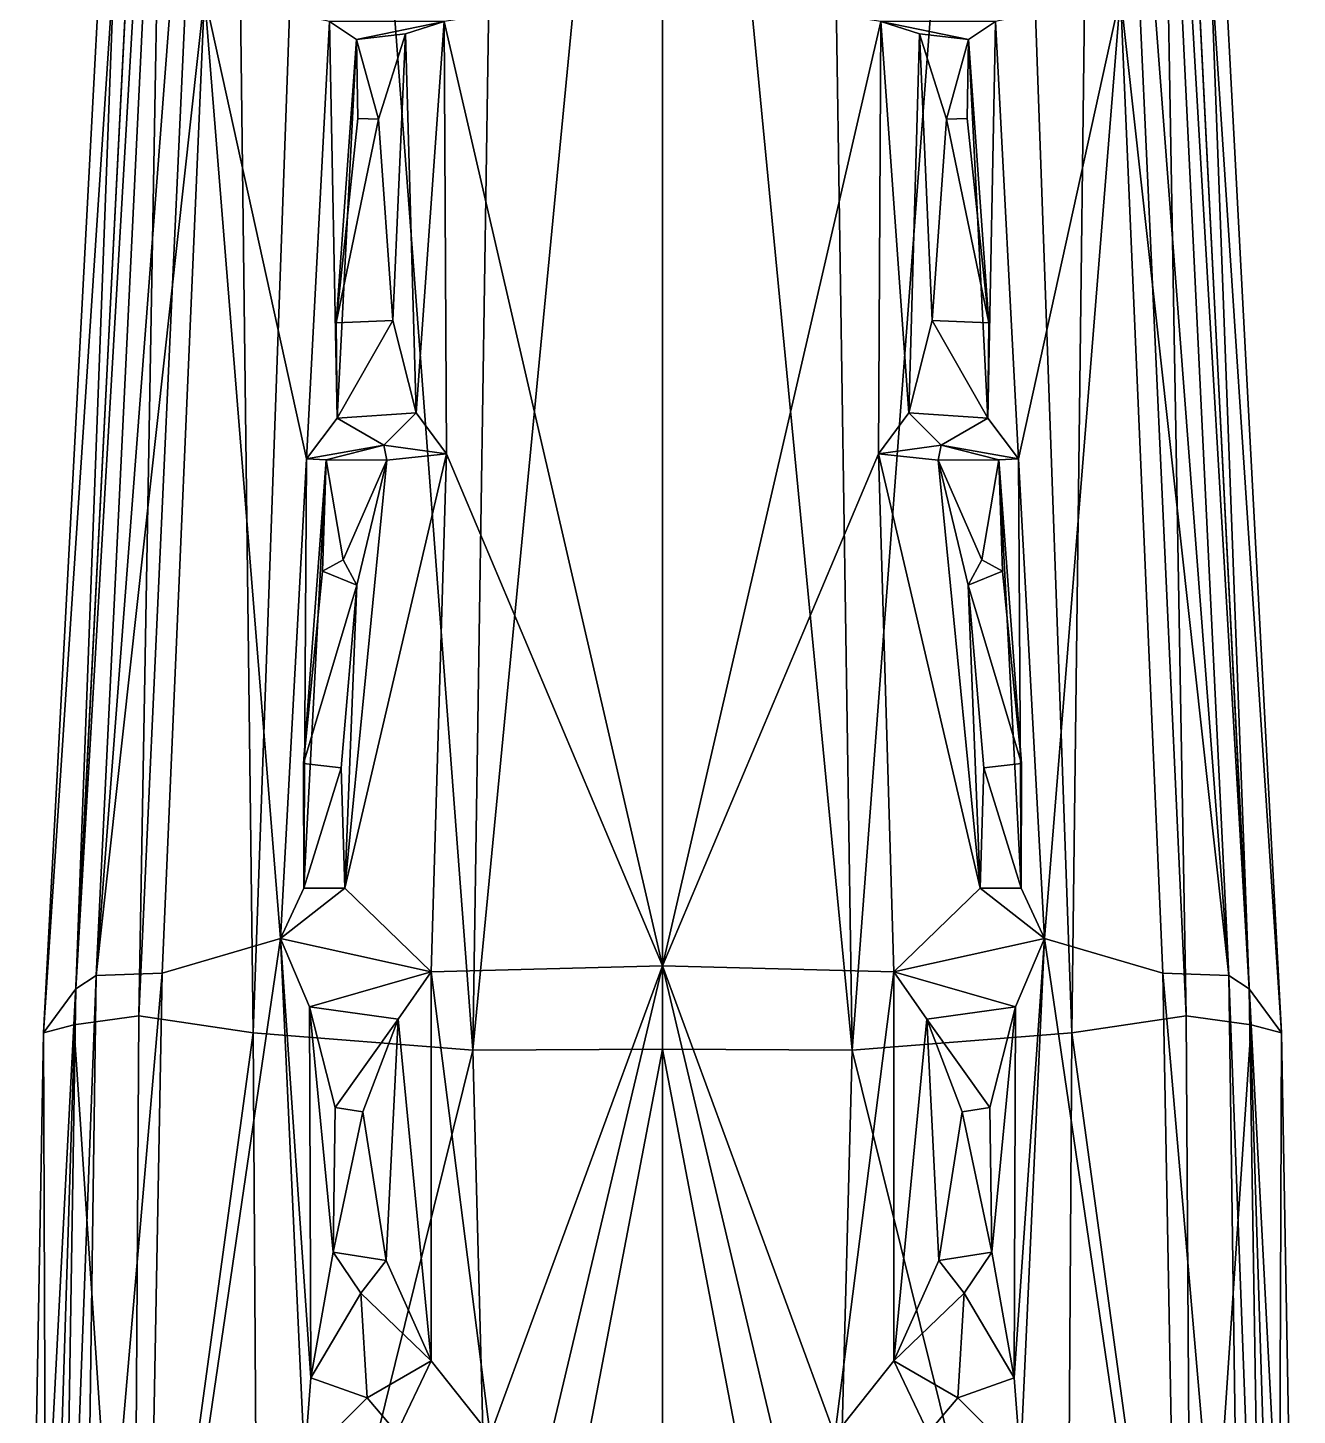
# Model space of a CAD drawing. Extents: x -0.88 to 0.88, y -1.69 to 3.66.
# Drawn here: x -0.2016 to 0.2016, y 1.5085 to 1.949 of the extents above; entities that cross this region are included whole.
import ezdxf

# ---------------------------------------------------------------- set-up
doc = ezdxf.new("R2010")
doc.units = 0
doc.layers.add('ALLIGATR$LWO', color=1, linetype='CONTINUOUS')

msp = doc.modelspace()

# ---------------------------------------------------------------- linework, layer by layer
at = {"layer": 'ALLIGATR$LWO'}
for points in [[(-0.14974, 2.26738, 0.35373), (-0.17985, 1.64812, 0.47029), (-0.13228, 2.26983, 0.38722)], [(-0.14542, 1.95948, 0.4488), (-0.13228, 2.26983, 0.38722), (-0.17985, 1.64812, 0.47029)], [(0.17985, 1.64812, 0.47029), (0.14974, 2.26738, 0.35373), (0.13228, 2.26983, 0.38722)], [(0.13228, 2.26983, 0.38722), (0.14542, 1.95948, 0.4488), (0.17985, 1.64812, 0.47029)], [(-0.18635, 1.64386, 0.42471), (-0.15478, 2.26799, 0.31455), (-0.16325, 2.25882, 0.21173)], [(-0.15478, 2.26799, 0.31455), (-0.18635, 1.64386, 0.42471), (-0.14974, 2.26738, 0.35373)], [(-0.17985, 1.64812, 0.47029), (-0.14974, 2.26738, 0.35373), (-0.18635, 1.64386, 0.42471)], [(0.18635, 1.64386, 0.42471), (0.15478, 2.26799, 0.31455), (0.14974, 2.26738, 0.35373)], [(0.14974, 2.26738, 0.35373), (0.17985, 1.64812, 0.47029), (0.18635, 1.64386, 0.42471)], [(0.15478, 2.26799, 0.31455), (0.18635, 1.64386, 0.42471), (0.16325, 2.25882, 0.21173)], [(-0.19653, 1.62992, 0.30751), (-0.16325, 2.25882, 0.21173), (-0.15544, 2.25344, 0.18403)], [(-0.16325, 2.25882, 0.21173), (-0.19653, 1.62992, 0.30751), (-0.18635, 1.64386, 0.42471)], [(-0.16628, 1.63533, 0.24656), (-0.13769, 2.25644, 0.15804), (-0.13004, 1.62989, 0.213)], [(-0.16628, 1.63533, 0.24656), (-0.15544, 2.25344, 0.18403), (-0.13769, 2.25644, 0.15804)], [(-0.10775, 2.25272, 0.12891), (-0.13004, 1.62989, 0.213), (-0.13769, 2.25644, 0.15804)], [(0.13004, 1.62989, 0.213), (0.10775, 2.25272, 0.12891), (0.13769, 2.25644, 0.15804)], [(0.13769, 2.25644, 0.15804), (0.16628, 1.63533, 0.24656), (0.13004, 1.62989, 0.213)], [(0.15544, 2.25344, 0.18403), (0.16628, 1.63533, 0.24656), (0.13769, 2.25644, 0.15804)], [(0.16325, 2.25882, 0.21173), (0.19653, 1.62992, 0.30751), (0.15544, 2.25344, 0.18403)], [(0.19653, 1.62992, 0.30751), (0.16325, 2.25882, 0.21173), (0.18635, 1.64386, 0.42471)], [(-0.18694, 1.63245, 0.27539), (-0.19653, 1.62992, 0.30751), (-0.15544, 2.25344, 0.18403)], [(-0.18694, 1.63245, 0.27539), (-0.15544, 2.25344, 0.18403), (-0.16628, 1.63533, 0.24656)], [(-0.13004, 1.62989, 0.213), (-0.10775, 2.25272, 0.12891), (-0.0602, 1.62448, 0.17646)], [(-0.0507, 2.24926, 0.09752), (-0.0602, 1.62448, 0.17646), (-0.10775, 2.25272, 0.12891)], [(0.0602, 1.62448, 0.17646), (0.0507, 2.24926, 0.09752), (0.10775, 2.25272, 0.12891)], [(0.10775, 2.25272, 0.12891), (0.13004, 1.62989, 0.213), (0.0602, 1.62448, 0.17646)], [(0.15544, 2.25344, 0.18403), (0.18694, 1.63245, 0.27539), (0.16628, 1.63533, 0.24656)], [(0.19653, 1.62992, 0.30751), (0.18694, 1.63245, 0.27539), (0.15544, 2.25344, 0.18403)], [(-0.0602, 1.62448, 0.17646), (-0.0507, 2.24926, 0.09752), (0, 2.24882, 0.08816)], [(0, 2.24882, 0.08816), (0, 1.62477, 0.16542), (-0.0602, 1.62448, 0.17646)], [(0.0507, 2.24926, 0.09752), (0.0602, 1.62448, 0.17646), (0, 2.24882, 0.08816)], [(0, 1.62477, 0.16542), (0, 2.24882, 0.08816), (0.0602, 1.62448, 0.17646)], [(0, 1.6512, 0.54014), (0, 1.96152, 0.4779), (-0.06935, 1.95097, 0.48113)], [(0, 1.96152, 0.4779), (0, 1.6512, 0.54014), (0.06935, 1.95097, 0.48113)], [(-0.15891, 1.64893, 0.50879), (-0.14542, 1.95948, 0.4488), (-0.17985, 1.64812, 0.47029)], [(-0.15891, 1.64893, 0.50879), (-0.12126, 1.65987, 0.54011), (-0.14542, 1.95948, 0.4488)], [(-0.12126, 1.65987, 0.54011), (-0.11308, 1.81213, 0.50748), (-0.14542, 1.95948, 0.4488)], [(-0.11308, 1.81213, 0.50748), (-0.10573, 1.95095, 0.47767), (-0.14542, 1.95948, 0.4488)], [(0.10573, 1.95095, 0.47767), (0.11308, 1.81213, 0.50748), (0.14542, 1.95948, 0.4488)], [(0.11308, 1.81213, 0.50748), (0.12126, 1.65987, 0.54011), (0.14542, 1.95948, 0.4488)], [(0.12126, 1.65987, 0.54011), (0.15891, 1.64893, 0.50879), (0.14542, 1.95948, 0.4488)], [(0.14542, 1.95948, 0.4488), (0.15891, 1.64893, 0.50879), (0.17985, 1.64812, 0.47029)], [(-0.11308, 1.81213, 0.50748), (-0.10332, 1.8251, 0.52477), (-0.10573, 1.95095, 0.47767)], [(-0.10573, 1.95095, 0.47767), (-0.09715, 1.9453, 0.49767), (-0.06935, 1.95097, 0.48113)], [(-0.10332, 1.8251, 0.52477), (-0.09715, 1.9453, 0.49767), (-0.10573, 1.95095, 0.47767)], [(-0.09715, 1.9453, 0.49767), (-0.08157, 1.94708, 0.49906), (-0.06935, 1.95097, 0.48113)], [(-0.08157, 1.94708, 0.49906), (-0.09715, 1.9453, 0.49767), (-0.09014, 1.91999, 0.52577)], [(-0.09014, 1.91999, 0.52577), (-0.08563, 1.8561, 0.53809), (-0.08157, 1.94708, 0.49906)], [(-0.07825, 1.82674, 0.52654), (-0.08157, 1.94708, 0.49906), (-0.08563, 1.8561, 0.53809)], [(-0.08157, 1.94708, 0.49906), (-0.07825, 1.82674, 0.52654), (-0.06935, 1.95097, 0.48113)], [(-0.06862, 1.81373, 0.51119), (-0.06935, 1.95097, 0.48113), (-0.07825, 1.82674, 0.52654)], [(-0.06935, 1.95097, 0.48113), (-0.06862, 1.81373, 0.51119), (0, 1.6512, 0.54014)], [(0.06862, 1.81373, 0.51119), (0.06935, 1.95097, 0.48113), (0, 1.6512, 0.54014)], [(0.06935, 1.95097, 0.48113), (0.06862, 1.81373, 0.51119), (0.07825, 1.82674, 0.52654)], [(0.07825, 1.82674, 0.52654), (0.08157, 1.94708, 0.49906), (0.06935, 1.95097, 0.48113)], [(0.09715, 1.9453, 0.49767), (0.10573, 1.95095, 0.47767), (0.06935, 1.95097, 0.48113)], [(0.08157, 1.94708, 0.49906), (0.09715, 1.9453, 0.49767), (0.06935, 1.95097, 0.48113)], [(0.08157, 1.94708, 0.49906), (0.07825, 1.82674, 0.52654), (0.08563, 1.8561, 0.53809)], [(0.08563, 1.8561, 0.53809), (0.09014, 1.91999, 0.52577), (0.08157, 1.94708, 0.49906)], [(0.09715, 1.9453, 0.49767), (0.08157, 1.94708, 0.49906), (0.09014, 1.91999, 0.52577)], [(0.09715, 1.9453, 0.49767), (0.10332, 1.8251, 0.52477), (0.10573, 1.95095, 0.47767)], [(0.10332, 1.8251, 0.52477), (0.11308, 1.81213, 0.50748), (0.10573, 1.95095, 0.47767)], [(-0.10332, 1.8251, 0.52477), (-0.10366, 1.85529, 0.53639), (-0.09715, 1.9453, 0.49767)], [(-0.10366, 1.85529, 0.53639), (-0.09678, 1.92021, 0.52437), (-0.09715, 1.9453, 0.49767)], [(-0.09678, 1.92021, 0.52437), (-0.09014, 1.91999, 0.52577), (-0.09715, 1.9453, 0.49767)], [(0.09014, 1.91999, 0.52577), (0.09678, 1.92021, 0.52437), (0.09715, 1.9453, 0.49767)], [(0.09678, 1.92021, 0.52437), (0.10366, 1.85529, 0.53639), (0.09715, 1.9453, 0.49767)], [(0.10366, 1.85529, 0.53639), (0.10332, 1.8251, 0.52477), (0.09715, 1.9453, 0.49767)], [(-0.09678, 1.92021, 0.52437), (-0.10366, 1.85529, 0.53639), (-0.09014, 1.91999, 0.52577)], [(-0.10366, 1.85529, 0.53639), (-0.08563, 1.8561, 0.53809), (-0.09014, 1.91999, 0.52577)], [(0.08563, 1.8561, 0.53809), (0.10366, 1.85529, 0.53639), (0.09014, 1.91999, 0.52577)], [(0.10366, 1.85529, 0.53639), (0.09678, 1.92021, 0.52437), (0.09014, 1.91999, 0.52577)], [(-0.08563, 1.8561, 0.53809), (-0.10366, 1.85529, 0.53639), (-0.10332, 1.8251, 0.52477)], [(-0.07825, 1.82674, 0.52654), (-0.08563, 1.8561, 0.53809), (-0.10332, 1.8251, 0.52477)], [(0.08563, 1.8561, 0.53809), (0.07825, 1.82674, 0.52654), (0.10332, 1.8251, 0.52477)], [(0.10366, 1.85529, 0.53639), (0.08563, 1.8561, 0.53809), (0.10332, 1.8251, 0.52477)], [(-0.11308, 1.81213, 0.50748), (-0.08846, 1.81651, 0.50988), (-0.10332, 1.8251, 0.52477)], [(-0.07825, 1.82674, 0.52654), (-0.10332, 1.8251, 0.52477), (-0.08846, 1.81651, 0.50988)], [(-0.06862, 1.81373, 0.51119), (-0.07825, 1.82674, 0.52654), (-0.08846, 1.81651, 0.50988)], [(0.07825, 1.82674, 0.52654), (0.06862, 1.81373, 0.51119), (0.08846, 1.81651, 0.50988)], [(0.10332, 1.8251, 0.52477), (0.07825, 1.82674, 0.52654), (0.08846, 1.81651, 0.50988)], [(0.08846, 1.81651, 0.50988), (0.11308, 1.81213, 0.50748), (0.10332, 1.8251, 0.52477)], [(-0.11308, 1.81213, 0.50748), (-0.10682, 1.81187, 0.5275), (-0.08846, 1.81651, 0.50988)], [(-0.10682, 1.81187, 0.5275), (-0.08757, 1.81169, 0.5287), (-0.08846, 1.81651, 0.50988)], [(-0.06862, 1.81373, 0.51119), (-0.08846, 1.81651, 0.50988), (-0.08757, 1.81169, 0.5287)], [(0.08846, 1.81651, 0.50988), (0.06862, 1.81373, 0.51119), (0.08757, 1.81169, 0.5287)], [(0.08757, 1.81169, 0.5287), (0.10682, 1.81187, 0.5275), (0.08846, 1.81651, 0.50988)], [(0.10682, 1.81187, 0.5275), (0.11308, 1.81213, 0.50748), (0.08846, 1.81651, 0.50988)], [(-0.12126, 1.65987, 0.54011), (-0.11385, 1.67585, 0.55711), (-0.11308, 1.81213, 0.50748)], [(-0.11385, 1.67585, 0.55711), (-0.11404, 1.71545, 0.57377), (-0.10682, 1.81187, 0.5275)], [(-0.11404, 1.71545, 0.57377), (-0.10802, 1.77649, 0.56197), (-0.10682, 1.81187, 0.5275)], [(-0.11385, 1.67585, 0.55711), (-0.10682, 1.81187, 0.5275), (-0.11308, 1.81213, 0.50748)], [(-0.10802, 1.77649, 0.56197), (-0.1014, 1.78007, 0.56241), (-0.10682, 1.81187, 0.5275)], [(-0.08757, 1.81169, 0.5287), (-0.10682, 1.81187, 0.5275), (-0.1014, 1.78007, 0.56241)], [(-0.1014, 1.78007, 0.56241), (-0.09702, 1.77204, 0.56266), (-0.08757, 1.81169, 0.5287)], [(-0.07342, 1.64934, 0.5436), (-0.06862, 1.81373, 0.51119), (-0.10091, 1.67585, 0.55827)], [(-0.08757, 1.81169, 0.5287), (-0.10091, 1.67585, 0.55827), (-0.06862, 1.81373, 0.51119)], [(-0.08757, 1.81169, 0.5287), (-0.09702, 1.77204, 0.56266), (-0.10091, 1.67585, 0.55827)], [(-0.07342, 1.64934, 0.5436), (0, 1.6512, 0.54014), (-0.06862, 1.81373, 0.51119)], [(0, 1.6512, 0.54014), (0.07342, 1.64934, 0.5436), (0.06862, 1.81373, 0.51119)], [(0.06862, 1.81373, 0.51119), (0.07342, 1.64934, 0.5436), (0.10091, 1.67585, 0.55827)], [(0.10091, 1.67585, 0.55827), (0.08757, 1.81169, 0.5287), (0.06862, 1.81373, 0.51119)], [(0.10682, 1.81187, 0.5275), (0.08757, 1.81169, 0.5287), (0.1014, 1.78007, 0.56241)], [(0.09702, 1.77204, 0.56266), (0.08757, 1.81169, 0.5287), (0.10091, 1.67585, 0.55827)], [(0.09702, 1.77204, 0.56266), (0.1014, 1.78007, 0.56241), (0.08757, 1.81169, 0.5287)], [(0.1014, 1.78007, 0.56241), (0.10802, 1.77649, 0.56197), (0.10682, 1.81187, 0.5275)], [(0.10682, 1.81187, 0.5275), (0.11385, 1.67585, 0.55711), (0.11308, 1.81213, 0.50748)], [(0.11404, 1.71545, 0.57377), (0.11385, 1.67585, 0.55711), (0.10682, 1.81187, 0.5275)], [(0.10802, 1.77649, 0.56197), (0.11404, 1.71545, 0.57377), (0.10682, 1.81187, 0.5275)], [(0.11385, 1.67585, 0.55711), (0.12126, 1.65987, 0.54011), (0.11308, 1.81213, 0.50748)], [(-0.1014, 1.78007, 0.56241), (-0.10802, 1.77649, 0.56197), (-0.09702, 1.77204, 0.56266)], [(0.10802, 1.77649, 0.56197), (0.1014, 1.78007, 0.56241), (0.09702, 1.77204, 0.56266)], [(-0.11404, 1.71545, 0.57377), (-0.09702, 1.77204, 0.56266), (-0.10802, 1.77649, 0.56197)], [(0.09702, 1.77204, 0.56266), (0.11404, 1.71545, 0.57377), (0.10802, 1.77649, 0.56197)], [(-0.10207, 1.71411, 0.575), (-0.09702, 1.77204, 0.56266), (-0.11404, 1.71545, 0.57377)], [(-0.09702, 1.77204, 0.56266), (-0.10207, 1.71411, 0.575), (-0.10091, 1.67585, 0.55827)], [(0.10207, 1.71411, 0.575), (0.09702, 1.77204, 0.56266), (0.10091, 1.67585, 0.55827)], [(0.09702, 1.77204, 0.56266), (0.10207, 1.71411, 0.575), (0.11404, 1.71545, 0.57377)], [(-0.10207, 1.71411, 0.575), (-0.11404, 1.71545, 0.57377), (-0.11385, 1.67585, 0.55711)], [(-0.10091, 1.67585, 0.55827), (-0.10207, 1.71411, 0.575), (-0.11385, 1.67585, 0.55711)], [(0.10207, 1.71411, 0.575), (0.10091, 1.67585, 0.55827), (0.11385, 1.67585, 0.55711)], [(0.11404, 1.71545, 0.57377), (0.10207, 1.71411, 0.575), (0.11385, 1.67585, 0.55711)], [(-0.07342, 1.64934, 0.5436), (-0.10091, 1.67585, 0.55827), (-0.12126, 1.65987, 0.54011)], [(-0.10091, 1.67585, 0.55827), (-0.11385, 1.67585, 0.55711), (-0.12126, 1.65987, 0.54011)], [(0.10091, 1.67585, 0.55827), (0.07342, 1.64934, 0.5436), (0.12126, 1.65987, 0.54011)], [(0.11385, 1.67585, 0.55711), (0.10091, 1.67585, 0.55827), (0.12126, 1.65987, 0.54011)], [(-0.15891, 1.64893, 0.50879), (-0.16408, 1.36831, 0.54448), (-0.12126, 1.65987, 0.54011)], [(-0.11366, 1.49431, 0.56511), (-0.12126, 1.65987, 0.54011), (-0.16408, 1.36831, 0.54448)], [(-0.12126, 1.65987, 0.54011), (-0.11206, 1.63815, 0.56042), (-0.07342, 1.64934, 0.5436)], [(-0.11366, 1.49431, 0.56511), (-0.11163, 1.52045, 0.57623), (-0.12126, 1.65987, 0.54011)], [(-0.11163, 1.52045, 0.57623), (-0.11206, 1.63815, 0.56042), (-0.12126, 1.65987, 0.54011)], [(0.11206, 1.63815, 0.56042), (0.12126, 1.65987, 0.54011), (0.07342, 1.64934, 0.5436)], [(0.11163, 1.52045, 0.57623), (0.11366, 1.49431, 0.56511), (0.12126, 1.65987, 0.54011)], [(0.11206, 1.63815, 0.56042), (0.11163, 1.52045, 0.57623), (0.12126, 1.65987, 0.54011)], [(0.12126, 1.65987, 0.54011), (0.11366, 1.49431, 0.56511), (0.16408, 1.36831, 0.54448)], [(0.16408, 1.36831, 0.54448), (0.15891, 1.64893, 0.50879), (0.12126, 1.65987, 0.54011)], [(-0.18635, 1.64386, 0.42471), (-0.19087, 1.35591, 0.45701), (-0.17985, 1.64812, 0.47029)], [(-0.18389, 1.36001, 0.50492), (-0.17985, 1.64812, 0.47029), (-0.19087, 1.35591, 0.45701)], [(-0.17985, 1.64812, 0.47029), (-0.18389, 1.36001, 0.50492), (-0.15891, 1.64893, 0.50879)], [(-0.16408, 1.36831, 0.54448), (-0.15891, 1.64893, 0.50879), (-0.18389, 1.36001, 0.50492)], [(-0.11206, 1.63815, 0.56042), (-0.08397, 1.63426, 0.56136), (-0.07342, 1.64934, 0.5436)], [(-0.08397, 1.63426, 0.56136), (-0.07349, 1.52581, 0.57473), (-0.07342, 1.64934, 0.5436)], [(-0.05475, 1.50217, 0.56596), (-0.07342, 1.64934, 0.5436), (-0.07349, 1.52581, 0.57473)], [(-0.07342, 1.64934, 0.5436), (-0.05475, 1.50217, 0.56596), (0, 1.6512, 0.54014)], [(-0.05475, 1.50217, 0.56596), (-0.06836, 1.36331, 0.58587), (0, 1.6512, 0.54014)], [(0, 1.33086, 0.58193), (0, 1.6512, 0.54014), (-0.06836, 1.36331, 0.58587)], [(0.05475, 1.50217, 0.56596), (0.07342, 1.64934, 0.5436), (0, 1.6512, 0.54014)], [(0.06836, 1.36331, 0.58587), (0.05475, 1.50217, 0.56596), (0, 1.6512, 0.54014)], [(0, 1.6512, 0.54014), (0, 1.33086, 0.58193), (0.06836, 1.36331, 0.58587)], [(0.07342, 1.64934, 0.5436), (0.05475, 1.50217, 0.56596), (0.07349, 1.52581, 0.57473)], [(0.07349, 1.52581, 0.57473), (0.08397, 1.63426, 0.56136), (0.07342, 1.64934, 0.5436)], [(0.08397, 1.63426, 0.56136), (0.11206, 1.63815, 0.56042), (0.07342, 1.64934, 0.5436)], [(0.18389, 1.36001, 0.50492), (0.17985, 1.64812, 0.47029), (0.15891, 1.64893, 0.50879)], [(0.15891, 1.64893, 0.50879), (0.16408, 1.36831, 0.54448), (0.18389, 1.36001, 0.50492)], [(0.19087, 1.35591, 0.45701), (0.18635, 1.64386, 0.42471), (0.17985, 1.64812, 0.47029)], [(0.17985, 1.64812, 0.47029), (0.18389, 1.36001, 0.50492), (0.19087, 1.35591, 0.45701)], [(-0.19653, 1.62992, 0.30751), (-0.19552, 1.35173, 0.39602), (-0.18635, 1.64386, 0.42471)], [(-0.19087, 1.35591, 0.45701), (-0.18635, 1.64386, 0.42471), (-0.19552, 1.35173, 0.39602)], [(0.19552, 1.35173, 0.39602), (0.19653, 1.62992, 0.30751), (0.18635, 1.64386, 0.42471)], [(0.18635, 1.64386, 0.42471), (0.19087, 1.35591, 0.45701), (0.19552, 1.35173, 0.39602)], [(-0.16811, 1.35148, 0.26394), (-0.18694, 1.63245, 0.27539), (-0.16628, 1.63533, 0.24656)], [(-0.16811, 1.35148, 0.26394), (-0.16628, 1.63533, 0.24656), (-0.13004, 1.62989, 0.213)], [(-0.11206, 1.63815, 0.56042), (-0.10399, 1.60625, 0.58649), (-0.08397, 1.63426, 0.56136)], [(-0.11163, 1.52045, 0.57623), (-0.10459, 1.56029, 0.59415), (-0.11206, 1.63815, 0.56042)], [(-0.10459, 1.56029, 0.59415), (-0.10399, 1.60625, 0.58649), (-0.11206, 1.63815, 0.56042)], [(-0.10399, 1.60625, 0.58649), (-0.09519, 1.60491, 0.5888), (-0.08397, 1.63426, 0.56136)], [(-0.09519, 1.60491, 0.5888), (-0.0877, 1.55765, 0.59232), (-0.08397, 1.63426, 0.56136)], [(-0.07349, 1.52581, 0.57473), (-0.08397, 1.63426, 0.56136), (-0.0877, 1.55765, 0.59232)], [(0.08397, 1.63426, 0.56136), (0.07349, 1.52581, 0.57473), (0.0877, 1.55765, 0.59232)], [(0.10399, 1.60625, 0.58649), (0.11206, 1.63815, 0.56042), (0.08397, 1.63426, 0.56136)], [(0.0877, 1.55765, 0.59232), (0.09519, 1.60491, 0.5888), (0.08397, 1.63426, 0.56136)], [(0.09519, 1.60491, 0.5888), (0.10399, 1.60625, 0.58649), (0.08397, 1.63426, 0.56136)], [(0.10399, 1.60625, 0.58649), (0.10459, 1.56029, 0.59415), (0.11206, 1.63815, 0.56042)], [(0.10459, 1.56029, 0.59415), (0.11163, 1.52045, 0.57623), (0.11206, 1.63815, 0.56042)], [(0.16628, 1.63533, 0.24656), (0.16811, 1.35148, 0.26394), (0.13004, 1.62989, 0.213)], [(0.18694, 1.63245, 0.27539), (0.16811, 1.35148, 0.26394), (0.16628, 1.63533, 0.24656)], [(-0.16811, 1.35148, 0.26394), (-0.20157, 1.35227, 0.33114), (-0.18694, 1.63245, 0.27539)], [(-0.20157, 1.35227, 0.33114), (-0.19653, 1.62992, 0.30751), (-0.18694, 1.63245, 0.27539)], [(-0.20157, 1.35227, 0.33114), (-0.19552, 1.35173, 0.39602), (-0.19653, 1.62992, 0.30751)], [(-0.12823, 1.35037, 0.22542), (-0.16811, 1.35148, 0.26394), (-0.13004, 1.62989, 0.213)], [(-0.12823, 1.35037, 0.22542), (-0.13004, 1.62989, 0.213), (-0.0602, 1.62448, 0.17646)], [(0.13004, 1.62989, 0.213), (0.12823, 1.35037, 0.22542), (0.0602, 1.62448, 0.17646)], [(0.16811, 1.35148, 0.26394), (0.12823, 1.35037, 0.22542), (0.13004, 1.62989, 0.213)], [(0.20157, 1.35227, 0.33114), (0.16811, 1.35148, 0.26394), (0.18694, 1.63245, 0.27539)], [(0.19653, 1.62992, 0.30751), (0.20157, 1.35227, 0.33114), (0.18694, 1.63245, 0.27539)], [(0.19552, 1.35173, 0.39602), (0.20157, 1.35227, 0.33114), (0.19653, 1.62992, 0.30751)], [(-0.05293, 1.34819, 0.18323), (-0.12823, 1.35037, 0.22542), (-0.0602, 1.62448, 0.17646)], [(-0.05293, 1.34819, 0.18323), (-0.0602, 1.62448, 0.17646), (0, 1.62477, 0.16542)], [(0, 1.31518, 0.17059), (-0.05293, 1.34819, 0.18323), (0, 1.62477, 0.16542)], [(0.05293, 1.34819, 0.18323), (0, 1.31518, 0.17059), (0, 1.62477, 0.16542)], [(0.0602, 1.62448, 0.17646), (0.05293, 1.34819, 0.18323), (0, 1.62477, 0.16542)], [(0.12823, 1.35037, 0.22542), (0.05293, 1.34819, 0.18323), (0.0602, 1.62448, 0.17646)], [(-0.10399, 1.60625, 0.58649), (-0.10459, 1.56029, 0.59415), (-0.09519, 1.60491, 0.5888)], [(-0.10459, 1.56029, 0.59415), (-0.0877, 1.55765, 0.59232), (-0.09519, 1.60491, 0.5888)], [(0.0877, 1.55765, 0.59232), (0.10459, 1.56029, 0.59415), (0.09519, 1.60491, 0.5888)], [(0.10459, 1.56029, 0.59415), (0.10399, 1.60625, 0.58649), (0.09519, 1.60491, 0.5888)], [(-0.0958, 1.54728, 0.59745), (-0.10459, 1.56029, 0.59415), (-0.11163, 1.52045, 0.57623)], [(-0.0958, 1.54728, 0.59745), (-0.0877, 1.55765, 0.59232), (-0.10459, 1.56029, 0.59415)], [(0.0877, 1.55765, 0.59232), (0.0958, 1.54728, 0.59745), (0.10459, 1.56029, 0.59415)], [(0.10459, 1.56029, 0.59415), (0.0958, 1.54728, 0.59745), (0.11163, 1.52045, 0.57623)], [(-0.0877, 1.55765, 0.59232), (-0.0958, 1.54728, 0.59745), (-0.07349, 1.52581, 0.57473)], [(0.0958, 1.54728, 0.59745), (0.0877, 1.55765, 0.59232), (0.07349, 1.52581, 0.57473)], [(-0.09375, 1.51408, 0.57614), (-0.0958, 1.54728, 0.59745), (-0.11163, 1.52045, 0.57623)], [(-0.09375, 1.51408, 0.57614), (-0.07349, 1.52581, 0.57473), (-0.0958, 1.54728, 0.59745)], [(0.07349, 1.52581, 0.57473), (0.09375, 1.51408, 0.57614), (0.0958, 1.54728, 0.59745)], [(0.0958, 1.54728, 0.59745), (0.09375, 1.51408, 0.57614), (0.11163, 1.52045, 0.57623)], [(-0.07349, 1.52581, 0.57473), (-0.09375, 1.51408, 0.57614), (-0.08437, 1.503, 0.5692)], [(-0.05475, 1.50217, 0.56596), (-0.07349, 1.52581, 0.57473), (-0.08437, 1.503, 0.5692)], [(0.07349, 1.52581, 0.57473), (0.05475, 1.50217, 0.56596), (0.08437, 1.503, 0.5692)], [(0.09375, 1.51408, 0.57614), (0.07349, 1.52581, 0.57473), (0.08437, 1.503, 0.5692)], [(-0.09375, 1.51408, 0.57614), (-0.11163, 1.52045, 0.57623), (-0.11366, 1.49431, 0.56511)], [(0.11163, 1.52045, 0.57623), (0.09375, 1.51408, 0.57614), (0.11366, 1.49431, 0.56511)], [(-0.08437, 1.503, 0.5692), (-0.09375, 1.51408, 0.57614), (-0.11366, 1.49431, 0.56511)], [(0.09375, 1.51408, 0.57614), (0.08437, 1.503, 0.5692), (0.11366, 1.49431, 0.56511)]]:
    msp.add_3dface(points, dxfattribs=at)

doc.saveas('drawing.dxf')
